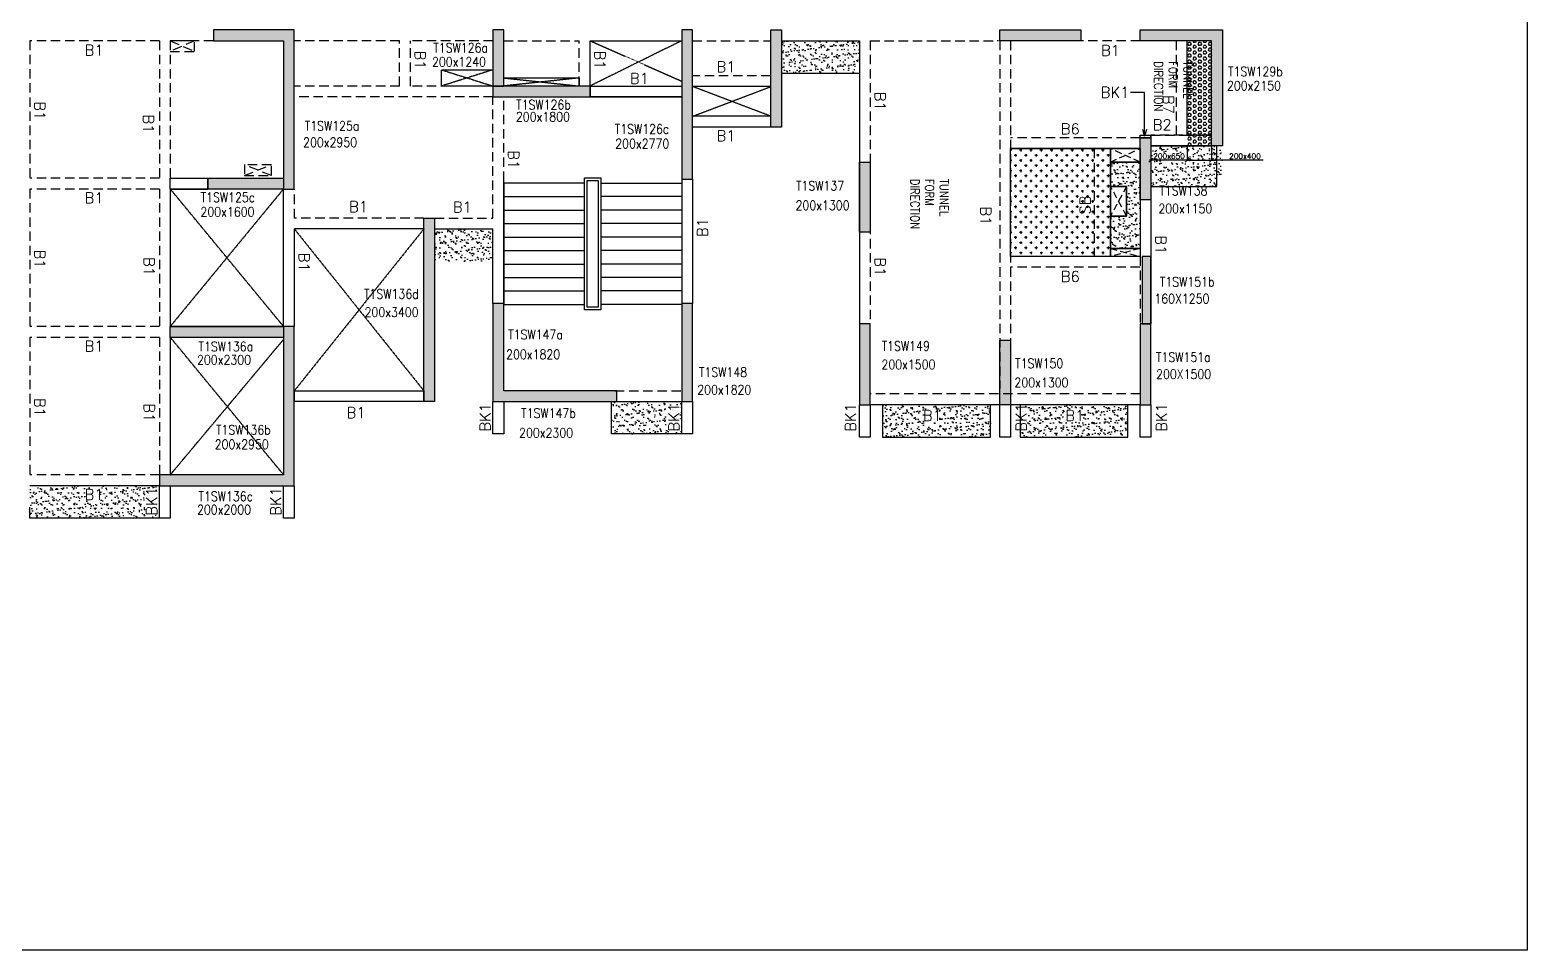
# Model space of a CAD drawing. Header units: millimetres. Extents: x 1078357 to 2594950, y -5122486 to -4636555.
# Drawn here: x 1881181 to 1908928, y -4673748 to -4656688 of the extents above; entities that cross this region are included whole.
import ezdxf

# ---------------------------------------------------------------- set-up
doc = ezdxf.new("R2010")
doc.units = ezdxf.units.MM
doc.header["$PDMODE"] = 35
for name, pattern in [('CONTINOUS', [0]), ('HIDDEN', [0.375, 0.25, -0.125]), ('New Retail block$0$CONTINOUS', [0])]:
    doc.linetypes.add(name, pattern=pattern)
doc.layers.get('0').update_dxf_attribs({"lineweight": 0})
doc.layers.get('Defpoints').update_dxf_attribs({"lineweight": 0})
for name, color, linetype, lineweight in [('A-_ANOTDIMA_D-', 6, 'Continuous', 13), ('Boundary', 40, 'Continuous', 30), ('COL. NO.', 30, 'Continuous', 25), ('COL. SIZE', 7, 'Continuous', 25), ('DIM', 9, 'Continuous', 25), ('HATCH', 8, 'Continuous', 30), ('Origin', 40, 'Continuous', 30)]:
    doc.layers.add(name, color=color, linetype=linetype, lineweight=lineweight)
for name, color, linetype in [('B-200x325', 201, 'HIDDEN'), ('B-200x400', 44, 'HIDDEN'), ('DROP SLAB', 8, 'Continuous'), ('NON STR. RCC WALL', 6, 'Continuous'), ('S-BEAM', 3, 'HIDDEN'), ('S-BEAM NO.', 6, 'Continuous'), ('S-COLUMN', 1, 'Continuous'), ('S-CUTOUT', 8, 'HIDDEN'), ('S-SLAB-PROJECTION', 54, 'New Retail block$0$CONTINOUS'), ('S-STAIR', 31, 'Continuous'), ('SLAB FOLD', 8, 'Continuous'), ('TEXT', 7, 'Continuous')]:
    doc.layers.add(name, color=color, linetype=linetype)
doc.styles.add('Roman', font='romans')
doc.styles.add('ROMANS', font='romans.shx', dxfattribs={"width": 0.85})
doc.dimstyles.new('HARESH', dxfattribs={"dimtxt": 150, "dimasz": 75, "dimexe": 0, "dimexo": 0, "dimgap": 25, "dimtad": 1, "dimdec": 0, "dimdsep": 46, "dimtxsty": 'Roman', "dimblk": 'OBLIQUE', "dimcen": 225, "dimdle": 25, "dimclrd": 2, "dimclre": 2, "dimclrt": 7, "dimadec": 8, "dimazin": 1, "dimtfac": 1, "dimtdec": 0, "dimtmove": 0, "dimatfit": 0, "dimfxl": 1, "dimlwd": -1, "dimlwe": -1, "dimarcsym": 0})
pattern_1 = [(37.47015413, (-4383526.34, 23391890.04), (-4.72361136, 146.8264517), [0, -115.824, 0, -129.54, 0, -123.825]), (7.4701541, (-4383526.34, 23391890.04), (134.9689868, 214.9772528), [0, -62.484, 0, -104.394, 0, -40.005]), (327.47015413, (-4383620.06, 23391890.08), (237.29790347, 0.3075449), [0, -38.1, 0, -137.16, 0, -179.07]), (317.4701541, (-4383620.06, 23391890.08), (229.1017424, 66.759465), [0, -19.05, 0, -89.916, 0, -102.87])]

# ---------------------------------------------------------------- blocks, each defined once
blk = doc.blocks.new('_Oblique')
at = {"color": 0, "linetype": 'ByBlock', "lineweight": -2}
blk.add_line((-0.5, -0.5), (0.5, 0.5), dxfattribs=at)
blk = doc.blocks.new('*D1315')
at = {"layer": 'Defpoints', "color": 0, "ltscale": 700, "transparency": 16777216}
for p in [(1902631, -4658838, 0), (1903081, -4658838, 0), (1903081, -4659104)]:
    blk.add_point(p, dxfattribs=at)
at = {"layer": 'DIM', "color": 2, "ltscale": 700, "transparency": 16777216}
for p, q in [((1902631, -4658838), (1902631, -4659104)), ((1903081, -4658838), (1903081, -4659104)), ((1902631, -4659104), (1902556, -4659104)), ((1902631, -4659104), (1903081, -4659104)), ((1902631, -4659104), (1903081, -4659104)), ((1903081, -4659104), (1903156, -4659104)), ((1904037, -4659104), (1903081, -4659104))]:
    blk.add_line(p, q, dxfattribs=at)
at = {"layer": 'DIM', "color": 2, "ltscale": 700, "transparency": 16777216, "xscale": 75, "yscale": 75, "zscale": 75}
blk.add_blockref('_Oblique', (1902631, -4659104), dxfattribs=at)
at = {"layer": 'DIM', "color": 2, "ltscale": 700, "transparency": 16777216, "xscale": 75, "yscale": 75, "zscale": 75, "rotation": 180}
blk.add_blockref('_Oblique', (1903081, -4659104), dxfattribs=at)
at = {"layer": 'DIM', "color": 7, "ltscale": 700, "transparency": 16777216, "insert": (1903700, -4659029), "char_height": 150, "attachment_point": 5, "style": 'Roman'}
blk.add_mtext('{\\H0.666667x;200x400}', dxfattribs=at)
blk = doc.blocks.new('*D1316')
at = {"layer": 'Defpoints', "color": 0, "ltscale": 700, "transparency": 16777216}
for p in [(1901956, -4658838, 0), (1902631, -4658838), (1901956, -4659104)]:
    blk.add_point(p, dxfattribs=at)
at = {"layer": 'DIM', "color": 2, "ltscale": 700, "transparency": 16777216}
for p, q in [((1901956, -4658838), (1901956, -4659104)), ((1902631, -4658838), (1902631, -4659104)), ((1902656, -4659104), (1901931, -4659104))]:
    blk.add_line(p, q, dxfattribs=at)
at = {"layer": 'DIM', "color": 2, "ltscale": 700, "transparency": 16777216, "xscale": 75, "yscale": 75, "zscale": 75, "rotation": 180}
blk.add_blockref('_Oblique', (1901956, -4659104), dxfattribs=at)
at = {"layer": 'DIM', "color": 2, "ltscale": 700, "transparency": 16777216, "xscale": 75, "yscale": 75, "zscale": 75}
blk.add_blockref('_Oblique', (1902631, -4659104), dxfattribs=at)
at = {"layer": 'DIM', "color": 7, "ltscale": 700, "transparency": 16777216, "insert": (1902293, -4659029), "char_height": 150, "attachment_point": 5, "style": 'Roman'}
blk.add_mtext('{\\H0.666667x;200x650}', dxfattribs=at)
blk = doc.blocks.new('G$CD63B60BD')
at = {"layer": 'COL. NO.', "linetype": 'Continuous', "style": 'ROMANS', "width": 0.85}
for s, p in [('T1SW126a', (75951, 6532, -320)), ('T1SW129b', (90680, 6092, -320)), ('T1SW126b', (77486, 5476, -320)), ('T1SW125a', (73568, 5083, -320)), ('T1SW126c', (79314, 5025, -320)), ('T1SW125c', (71638, 3759, -320)), ('T1SW137', (82673, 3974, -320)), ('T1SW138', (89406, 3882, -320)), ('T1SW151b', (89416, 2192, 0)), ('T1SW136d', (74667, 1967, 0)), ('T1SW147a', (77339, 1214, -320)), ('T1SW136a', (71599, 993, -320)), ('T1SW149', (84261, 1002, -320)), ('T1SW150', (86734, 680, -320)), ('T1SW151a', (89344, 796, 0)), ('T1SW148', (80874, 516, -320)), ('T1SW147b', (77579, -243, -320)), ('T1SW136b', (71924, -552, -320)), ('T1SW136c', (71599, -1785, -320))]:
    blk.add_text(s, height=175, dxfattribs=at).set_placement(p)
at = {"layer": 'COL. SIZE', "linetype": 'Continuous', "style": 'ROMANS', "width": 0.85}
for s, p in [('200x1240', (75927, 6271, -320)), ('200x2150', (90660, 5828, -320)), ('200x1800', (77482, 5253, -320)), ('200x2950', (73538, 4779, -320)), ('200x2770', (79323, 4753, -320)), ('200x1600', (71636, 3489, -320)), ('200x1300', (82665, 3611, -320)), ('200x1150', (89388, 3550, -320)), ('160X1250', (89315, 1879, 0)), ('200x3400', (74677, 1628, 0)), ('200x2300', (71572, 745, -320)), ('200x1820', (77301, 847, -320)), ('200x1500', (84256, 658, -320)), ('200X1500', (89347, 479, 0)), ('200x1820', (80843, 191, -320)), ('200x1300', (86722, 327, -320)), ('200x2300', (77541, -609, -320)), ('200x2950', (71900, -821, -320)), ('200x2000', (71572, -2033, -320))]:
    blk.add_text(s, height=175, dxfattribs=at).set_placement(p)

msp = doc.modelspace()

# ---------------------------------------------------------------- hatches: boundary and pattern name
at = {"layer": 'DROP SLAB'}
h = msp.add_hatch(dxfattribs=at)
h.set_pattern_fill('CROSS', color=8, scale=15, angle=0.03079)
h.set_pattern_definition([(180.03079016, (-2548960.32, 14073987.82), (-95.1987999, -95.3011726), [47.625, -142.875]), (270.03079016, (-2548984.14, 14074011.62), (95.3011726, -95.1987999), [47.625, -142.875])])
h.paths.add_polyline_path([(1901206.2, -4660887.6), (1899356.1, -4660887.5), (1899356.1, -4658887.8), (1901206.2, -4658887.9)])
at = {"layer": 'HATCH'}
h = msp.add_hatch(dxfattribs=at)
h.set_pattern_fill('AR-SAND', color=8, scale=3, angle=179.97015)
h.set_pattern_definition([(37.4701541, (-2181281.91, 14025801.58), (-4.72361136, 146.8264517), [0, -115.824, 0, -129.54, 0, -123.825]), (7.4701541, (-2181281.91, 14025801.58), (134.9689868, 214.9772528), [0, -62.484, 0, -104.394, 0, -40.005]), (327.4701541, (-2181375.64, 14025801.63), (237.2979035, 0.3075449), [0, -38.1, 0, -137.16, 0, -179.07]), (317.4701541, (-2181375.64, 14025801.63), (229.1017424, 66.759465), [0, -19.05, 0, -89.916, 0, -102.87])])
h.paths.add_polyline_path([(1896556.3, -4656887.7), (1895111.3, -4656887.7), (1895111.3, -4657487.9), (1896556.3, -4657487.9)])
at = {"layer": 'HATCH', "ltscale": 1000}
h = msp.add_hatch(dxfattribs=at)
h.set_pattern_fill('HEX', color=8, scale=10, angle=180)
h.set_pattern_definition([(180, (718156.575, 218286.41), (-7e-15, -54.99261315), [31.75, -63.5]), (300, (718156.575, 218286.41), (47.625, 27.4963066), [31.75, -63.5]), (240, (718124.825, 218286.41), (47.625, -27.4963066), [31.75, -63.5])])
h.paths.add_polyline_path([(1903081.3, -4658837.8), (1902631.3, -4658837.8), (1902631.3, -4656887.9), (1903081.3, -4656887.9)])
at = {"layer": 'HATCH'}
h = msp.add_hatch(dxfattribs=at)
h.set_pattern_fill('AR-SAND', color=8, scale=3, angle=179.97015)
h.set_pattern_definition([(37.4701541, (-2190401.91, 14023851.66), (-4.72361136, 146.8264517), [0, -115.824, 0, -129.54, 0, -123.825]), (7.4701541, (-2190401.9, 14023851.66), (134.9689868, 214.9772528), [0, -62.484, 0, -104.394, 0, -40.005]), (327.4701541, (-2190495.63, 14023851.71), (237.2979035, 0.3075449), [0, -38.1, 0, -137.16, 0, -179.07]), (317.4701541, (-2190495.63, 14023851.71), (229.1017424, 66.759465), [0, -19.05, 0, -89.916, 0, -102.87])])
h.paths.add_polyline_path([(1903281.3, -4658837.7), (1901956.4, -4658837.7), (1901956.4, -4659437.8), (1903281.3, -4659437.8)])
h = msp.add_hatch(dxfattribs=at)
h.set_pattern_fill('AR-SAND', color=8, scale=3, angle=179.97015)
h.set_pattern_definition([(37.4701541, (-2190401.82, 14023851.64), (-4.72361136, 146.8264517), [0, -115.824, 0, -129.54, 0, -123.825]), (7.4701541, (-2190401.82, 14023851.64), (134.9689868, 214.9772528), [0, -62.484, 0, -104.394, 0, -40.005]), (327.4701541, (-2190495.54, 14023851.69), (237.2979035, 0.3075449), [0, -38.1, 0, -137.16, 0, -179.07]), (317.4701541, (-2190495.54, 14023851.69), (229.1017424, 66.759465), [0, -19.05, 0, -89.916, 0, -102.87])])
h.paths.add_polyline_path([(1903181.1, -4658837.7), (1901956.4, -4658837.8), (1901956.4, -4659587.7), (1903181.1, -4659587.7)])
h = msp.add_hatch(dxfattribs=at)
h.set_pattern_fill('AR-SAND', color=8, scale=3, angle=359.97015)
h.set_pattern_definition([(37.47015413, (-3120627, 18707870.84), (-4.72361136, 146.8264517), [0, -115.824, 0, -129.54, 0, -123.825]), (7.4701541, (-3120627, 18707870.84), (134.9689868, 214.9772528), [0, -62.484, 0, -104.394, 0, -40.005]), (327.4701541, (-3120720.72, 18707870.89), (237.2979035, 0.3075449), [0, -38.1, 0, -137.16, 0, -179.07]), (317.4701541, (-3120720.72, 18707870.9), (229.1017424, 66.759465), [0, -19.05, 0, -89.916, 0, -102.87])])
h.paths.add_polyline_path([(1901756.2, -4660737.8), (1901206.2, -4660737.8), (1901206.2, -4660137.7), (1901506.1, -4660137.7), (1901506.1, -4659587.8), (1901206.2, -4659587.8), (1901206.2, -4659137.8), (1901756.1, -4659137.8)])
h = msp.add_hatch(dxfattribs=at)
h.set_pattern_fill('AR-SAND', color=8, scale=3, angle=179.97015)
h.set_pattern_definition([(37.47015413, (-3278506.63, 18709820.77), (-4.72361136, 146.8264517), [0, -115.824, 0, -129.54, 0, -123.825]), (7.4701541, (-3278506.63, 18709820.77), (134.9689868, 214.9772528), [0, -62.484, 0, -104.394, 0, -40.005]), (327.4701541, (-3278600.36, 18709820.82), (237.2979035, 0.3075449), [0, -38.1, 0, -137.16, 0, -179.07]), (317.4701541, (-3278600.36, 18709820.82), (229.1017424, 66.759465), [0, -19.05, 0, -89.916, 0, -102.87])])
h.paths.add_polyline_path([(1889761.3, -4660377.7), (1888681.3, -4660377.7), (1888681.3, -4660977.7), (1889761.3, -4660977.7)])
h = msp.add_hatch(dxfattribs=at)
h.set_pattern_fill('AR-SAND', color=8, scale=3, angle=179.97015)
h.set_pattern_definition(pattern_1)
h.paths.add_polyline_path([(1893261.3, -4664176.1), (1891961.3, -4664177.8), (1891961.3, -4663577.8), (1892021.4, -4663577.8), (1892061.3, -4663577.8), (1893261.3, -4663577.8), (1893261.3, -4664176.1)], is_closed=False)
h.paths.add_polyline_path([(1892854, -4663591.3), (1892487.4, -4663591.3), (1892487.4, -4663891.3), (1892854, -4663891.3)], flags=24)
h = msp.add_hatch(dxfattribs=at)
h.set_pattern_fill('AR-SAND', color=8, scale=3, angle=179.97015)
h.set_pattern_definition([(37.47015413, (-3286301.62, 18707870.85), (-4.72361136, 146.8264517), [0, -115.824, 0, -129.54, 0, -123.825]), (7.4701541, (-3286301.62, 18707870.85), (134.9689868, 214.9772528), [0, -62.484, 0, -104.394, 0, -40.005]), (327.4701541, (-3286395.35, 18707870.9), (237.2979035, 0.3075449), [0, -38.1, 0, -137.16, 0, -179.07]), (317.4701541, (-3286395.35, 18707870.9), (229.1017424, 66.759465), [0, -19.05, 0, -89.916, 0, -102.87])])
h.paths.add_polyline_path([(1898981.4, -4663637.8), (1896981.4, -4663637.8), (1896981.4, -4664237.8), (1898981.4, -4664237.8)])
h = msp.add_hatch(dxfattribs=at)
h.set_pattern_fill('AR-SAND', color=8, scale=3, angle=179.97015)
h.set_pattern_definition([(37.47015413, (-3288851.62, 18707870.85), (-4.72361136, 146.8264517), [0, -115.824, 0, -129.54, 0, -123.825]), (7.4701541, (-3288851.62, 18707870.85), (134.9689868, 214.9772528), [0, -62.484, 0, -104.394, 0, -40.005]), (327.4701541, (-3288945.35, 18707870.9), (237.2979035, 0.3075449), [0, -38.1, 0, -137.16, 0, -179.07]), (317.4701541, (-3288945.35, 18707870.9), (229.1017424, 66.759465), [0, -19.05, 0, -89.916, 0, -102.87])])
h.paths.add_polyline_path([(1901531.4, -4663637.8), (1899531.4, -4663637.8), (1899531.4, -4664237.8), (1901531.4, -4664237.8)])
h = msp.add_hatch(dxfattribs=at)
h.set_pattern_fill('AR-SAND', color=8, scale=3, angle=179.97015)
h.set_pattern_definition(pattern_1)
h.paths.add_polyline_path([(1881181.4, -4665137.8), (1883581.3, -4665137.8), (1883581.3, -4665737.8), (1881181.4, -4665737.8)])
at = {"layer": 'S-COLUMN', "lineweight": 25}
h = msp.add_hatch(color=1, dxfattribs=at)
h.dxf.hatch_style = 1
h.paths.add_polyline_path([(1884581.1, -4656887.8), (1885881.1, -4656887.8), (1885881.1, -4659637.8), (1886081.1, -4659637.8), (1886081.1, -4656687.8), (1884581.1, -4656687.8)])
h = msp.add_hatch(color=1, dxfattribs=at)
h.dxf.hatch_style = 1
h.paths.add_polyline_path([(1889961.1, -4656687.8), (1889761.1, -4656687.8), (1889761.1, -4657727.8), (1889961.1, -4657727.8)])
h = msp.add_hatch(color=1, dxfattribs=at)
h.dxf.hatch_style = 1
h.paths.add_polyline_path([(1893461.1, -4656687.8), (1893261.1, -4656687.8), (1893261.1, -4659457.8), (1893461.1, -4659457.8)])
h = msp.add_hatch(color=1, dxfattribs=at)
h.dxf.hatch_style = 1
h.paths.add_polyline_path([(1895111.1, -4658487.8), (1894911.1, -4658487.8), (1894911.1, -4656687.8), (1895111.1, -4656687.8)])
h = msp.add_hatch(color=1, dxfattribs=at)
h.dxf.hatch_style = 1
h.paths.add_polyline_path([(1899156.1, -4656687.8), (1900656.1, -4656687.8), (1900656.1, -4656887.8), (1899156.1, -4656887.8)])
h = msp.add_hatch(color=1, dxfattribs=at)
h.dxf.hatch_style = 1
h.paths.add_polyline_path([(1903081.1, -4656887.8), (1901756.1, -4656887.8), (1901756.1, -4656687.8), (1903281.1, -4656687.8), (1903281.1, -4658837.8), (1903081.1, -4658837.8)])
h = msp.add_hatch(color=1, dxfattribs=at)
h.dxf.hatch_style = 1
h.paths.add_polyline_path([(1889761.1, -4657927.8), (1891561.1, -4657927.8), (1891561.1, -4657727.8), (1889761.1, -4657727.8)])
h = msp.add_hatch(color=1, dxfattribs=at)
h.dxf.hatch_style = 1
h.paths.add_polyline_path([(1901756.1, -4658687.8), (1901956.1, -4658687.8), (1901956.1, -4659837.8), (1901756.1, -4659837.8)])
h = msp.add_hatch(color=1, dxfattribs=at)
h.dxf.hatch_style = 1
h.paths.add_polyline_path([(1896706.1, -4659137.8), (1896692.4, -4659137.8), (1896647.5, -4659137.8), (1896556.1, -4659137.8), (1896556.1, -4660437.8), (1896756.1, -4660437.8), (1896756.1, -4659287.8), (1896756.1, -4659137.8)])
h = msp.add_hatch(color=1, dxfattribs=at)
h.dxf.hatch_style = 1
h.paths.add_polyline_path([(1885881.1, -4659437.8), (1885881.1, -4659637.8), (1884481.1, -4659637.8), (1884481.1, -4659437.8)])
h = msp.add_hatch(color=1, dxfattribs=at)
h.dxf.hatch_style = 1
h.paths.add_polyline_path([(1888481.1, -4663577.8), (1888681.1, -4663577.8), (1888681.1, -4660177.8), (1888481.1, -4660177.8)])
at = {"layer": 'S-COLUMN', "lineweight": 25, "extrusion": (-1.00316e-06, -2.11765e-11, 1)}
h = msp.add_hatch(color=1, dxfattribs=at)
h.dxf.hatch_style = 1
h.paths.add_polyline_path([(1901796.1, -4662137.8), (1901956.1, -4662137.8), (1901956.1, -4660887.6), (1901796.1, -4660887.6)])
at = {"layer": 'S-COLUMN', "lineweight": 25}
h = msp.add_hatch(color=1, dxfattribs=at)
h.dxf.hatch_style = 1
h.paths.add_polyline_path([(1889761.1, -4663577.8), (1892061.1, -4663577.8), (1892061.1, -4663377.8), (1889961.1, -4663377.8), (1889961.1, -4661757.8), (1889761.1, -4661757.8)])
h = msp.add_hatch(color=1, dxfattribs=at)
h.dxf.hatch_style = 1
h.paths.add_polyline_path([(1893461.1, -4661757.8), (1893261.1, -4661757.8), (1893261.1, -4663577.8), (1893461.1, -4663577.8)])
h = msp.add_hatch(color=1, dxfattribs=at)
h.dxf.hatch_style = 1
h.paths.add_polyline_path([(1883581.1, -4665137.8), (1886081.1, -4665137.8), (1886081.1, -4662187.8), (1885881.1, -4662187.8), (1885881.1, -4662387.8), (1885881.1, -4664937.8), (1883581.1, -4664937.8), (1883581.1, -4665137.8)], is_closed=False)
h = msp.add_hatch(color=1, dxfattribs=at)
h.dxf.hatch_style = 1
h.paths.add_polyline_path([(1886081.1, -4665137.8), (1886081.1, -4662187.8), (1885881.1, -4662187.8), (1885881.1, -4664937.8), (1883581.1, -4664937.8), (1883581.1, -4665137.8)])
h = msp.add_hatch(color=1, dxfattribs=at)
h.dxf.hatch_style = 1
h.paths.add_polyline_path([(1883781.1, -4662187.8), (1885881.1, -4662187.8), (1885881.1, -4662387.8), (1883781.1, -4662387.8)])
h = msp.add_hatch(color=1, dxfattribs=at)
h.dxf.hatch_style = 1
h.paths.add_polyline_path([(1896556.1, -4663637.8), (1896756.1, -4663637.8), (1896756.1, -4662137.8), (1896556.1, -4662137.8)])
h = msp.add_hatch(color=1, dxfattribs=at)
h.dxf.hatch_style = 1
h.paths.add_polyline_path([(1901756.1, -4663637.8), (1901956.1, -4663637.8), (1901956.1, -4662137.8), (1901756.1, -4662137.8)])
h = msp.add_hatch(color=1, dxfattribs=at)
h.dxf.hatch_style = 1
h.paths.add_polyline_path([(1899356.1, -4662437.8), (1899356.1, -4663637.8), (1899156.1, -4663637.8), (1899156.1, -4662437.8)])

# ---------------------------------------------------------------- linework, layer by layer
at = {"layer": 'B-200x400', "linetype": 'HIDDEN', "ltscale": 500}
msp.add_line((1902631, -4658637.8, 0), (1903081, -4658637.8, 0), dxfattribs=at)
at = {"layer": 'B-200x400', "linetype": 'ByBlock', "ltscale": 500}
msp.add_line((1902631, -4658837.8, 0), (1903081, -4658837.8, 0), dxfattribs=at)
at = {"layer": 'Boundary', "ltscale": 700, "elevation": 0}
msp.add_lwpolyline([(1803327.6, -4636994.1), (1908927.8, -4636994.1), (1908927.8, -4673747.9), (1803327.6, -4673747.9)], close=True, dxfattribs=at)
at = {"layer": 'DROP SLAB', "color": 3, "linetype": 'CONTINOUS', "ltscale": 500, "elevation": 0}
for points in [[(1901206.2, -4660887.6), (1899356.1, -4660887.5), (1899356.1, -4658887.8), (1901206.2, -4658887.9)], [(1901756, -4659137.8), (1901206.2, -4659137.8), (1901206.2, -4658887.9), (1901756, -4658887.9)], [(1901506.1, -4660137.8), (1901206.2, -4660137.8), (1901206.2, -4659587.8), (1901506.1, -4659587.8)], [(1901756.2, -4660887.5), (1901206.1, -4660887.5), (1901206.1, -4660737.8), (1901756.2, -4660737.8)]]:
    msp.add_lwpolyline(points, close=True, dxfattribs=at)
at = {"layer": 'NON STR. RCC WALL', "elevation": 0}
for points in [[(1893261.1, -4657727.8), (1893261.1, -4657927.8), (1891561.1, -4657927.8), (1891561.1, -4657727.8)], [(1884481.1, -4659437.8), (1884481.1, -4659637.8), (1883781.1, -4659637.9), (1883781.1, -4659437.9)], [(1888481.1, -4663377.8), (1888481.1, -4663577.8), (1886081.1, -4663577.8), (1886081.1, -4663377.8)]]:
    msp.add_lwpolyline(points, close=True, dxfattribs=at)
at = {"layer": 'Origin', "ltscale": 700}
msp.add_point((1885881.1, -4664937.8, 0), dxfattribs=at)
at = {"layer": 'S-BEAM', "linetype": 'HIDDEN', "ltscale": 700}
for p, q in [((1881181.4, -4656887.8, 0), (1881181.4, -4659437.8, 0)), ((1883581.4, -4656887.8, 0), (1881181.4, -4656887.8, 0)), ((1883581.4, -4656887.8, 0), (1883581.4, -4659437.8, 0)), ((1883781.4, -4656887.8, 0), (1883781.4, -4659437.8, 0)), ((1884581.4, -4656887.8, 0), (1883781.4, -4656887.8, 0)), ((1888031.4, -4656887.8, 0), (1886081.4, -4656887.8, 0)), ((1888031.4, -4657727.8, 0), (1888031.4, -4656887.8, 0)), ((1889761.3, -4656887.8, 0), (1888231.4, -4656887.8, 0)), ((1888231.4, -4657727.8, 0), (1888231.4, -4656887.8, 0)), ((1889961.3, -4656887.8, 0), (1891361.3, -4656887.8, 0)), ((1891361.3, -4657727.8, 0), (1891361.3, -4656887.8, 0)), ((1893461.4, -4656887.8, 0), (1894911.3, -4656887.8, 0)), ((1896756.4, -4656887.8, 0), (1896756.4, -4662137.7, 0)), ((1896756.4, -4656887.8, 0), (1899106.3, -4656887.8, 0)), ((1901756.4, -4656887.8, 0), (1899106.3, -4656887.8, 0)), ((1899156.3, -4656887.8, 0), (1899156.3, -4663337.7, 0)), ((1899356.3, -4656887.8, 0), (1899356.3, -4663337.7, 0)), ((1888031.4, -4657727.8, 0), (1886081.4, -4657727.8, 0)), ((1889761.3, -4657727.8, 0), (1888231.4, -4657727.8, 0)), ((1894911.3, -4657537.7, 0), (1893461.4, -4657537.7, 0)), ((1889761.3, -4657927.8, 0), (1886081.4, -4657927.8, 0)), ((1889761.3, -4660177.8, 0), (1889761.3, -4657927.8, 0)), ((1889961.3, -4659487.8, 0), (1889961.3, -4657927.8, 0)), ((1901956.2, -4658637.8, 0), (1902631, -4658637.8, 0)), ((1903081.4, -4658637.7, 0), (1901956.3, -4658637.7, 0)), ((1900906.2, -4658887.9, 0), (1900906.2, -4660887.6, 0)), ((1883581.4, -4659437.8, 0), (1881181.4, -4659437.8, 0)), ((1883781, -4659437.8, 0), (1884481, -4659437.8, 0)), ((1881181.4, -4659637.8, 0), (1881181.4, -4662187.8, 0)), ((1883581.4, -4659637.8, 0), (1881181.4, -4659637.8, 0)), ((1883581.4, -4659637.8, 0), (1883581.4, -4662187.8, 0)), ((1886081.3, -4660177.8, 0), (1886081.3, -4659637.8, 0)), ((1901756.4, -4659837.8, 0), (1901756.4, -4662137.7, 0)), ((1888481.4, -4660177.8, 0), (1886081.3, -4660177.8, 0)), ((1888681.4, -4660177.8, 0), (1889761.3, -4660177.8, 0)), ((1883581.4, -4662187.8, 0), (1881181.4, -4662187.8, 0)), ((1881181.4, -4662387.8, 0), (1881181.4, -4664977.7, 0)), ((1883581.4, -4662387.8, 0), (1881181.4, -4662387.8, 0)), ((1883581.4, -4662387.8, 0), (1883581.4, -4664977.7, 0)), ((1892021.4, -4663377.8, 0), (1893261.4, -4663377.8, 0)), ((1901756.4, -4663437.8, 0), (1896756.4, -4663437.8, 0)), ((1883581.4, -4664937.8, 0), (1881181.4, -4664937.8, 0))]:
    msp.add_line(p, q, dxfattribs=at)
at = {"layer": 'S-BEAM', "linetype": 'CONTINOUS', "ltscale": 700}
for p, q in [((1891561.3, -4657727.8, 0), (1891561.3, -4656887.8, 0)), ((1891561.3, -4656887.8, 0), (1893261.4, -4656887.8, 0)), ((1895111.3, -4656887.8, 0), (1896556.4, -4656887.8, 0)), ((1896556.4, -4656887.8, 0), (1896556.4, -4662137.7, 0)), ((1901956.2, -4658837.8, 0), (1902631, -4658837.8, 0)), ((1883781, -4659637.8, 0), (1884481, -4659637.8, 0)), ((1883781.4, -4659637.8, 0), (1883781.4, -4662187.8, 0)), ((1885881.3, -4662187.8, 0), (1885881.3, -4659637.8, 0)), ((1889961.3, -4661757.8, 0), (1889961.3, -4659487.8, 0)), ((1901956.4, -4659837.8, 0), (1901956.4, -4662137.7, 0)), ((1888481.4, -4660377.8, 0), (1886081.3, -4660377.8, 0)), ((1886081.3, -4662187.8, 0), (1886081.3, -4660377.8, 0)), ((1888681.4, -4660377.8, 0), (1889761.3, -4660377.8, 0)), ((1889761.3, -4661757.8, 0), (1889761.3, -4660377.8, 0)), ((1885881.3, -4662187.8, 0), (1883781.4, -4662187.8, 0)), ((1883781.4, -4662387.8, 0), (1883781.4, -4664937.8, 0)), ((1885881.3, -4662387.8, 0), (1883781.4, -4662387.8, 0)), ((1889761.2, -4664177.8, 0), (1889761.2, -4663577.8, 0)), ((1889961.2, -4663577.8, 0), (1889961.2, -4664177.8, 0)), ((1892021.4, -4663577.8, 0), (1893261.4, -4663577.8, 0)), ((1893261.1, -4664177.8, 0), (1893261.1, -4663577.8, 0)), ((1893461.1, -4663577.8, 0), (1893461.1, -4664177.8, 0)), ((1896556.1, -4664237.8, 0), (1896556.1, -4663637.8, 0)), ((1896756.1, -4663637.8, 0), (1896756.1, -4664237.8, 0)), ((1901756.4, -4663637.8, 0), (1896756.4, -4663637.8, 0)), ((1899156.1, -4664237.8, 0), (1899156.1, -4663637.8, 0)), ((1899356.1, -4663637.8, 0), (1899356.1, -4664237.8, 0)), ((1901756.1, -4664237.8, 0), (1901756.1, -4663637.8, 0)), ((1901956.1, -4663637.8, 0), (1901956.1, -4664237.8, 0)), ((1889961.2, -4664177.8, 0), (1889761.2, -4664177.8, 0)), ((1893461.1, -4664177.8, 0), (1893261.1, -4664177.8, 0)), ((1896756.1, -4664237.8, 0), (1896556.1, -4664237.8, 0)), ((1899356.1, -4664237.8, 0), (1899156.1, -4664237.8, 0)), ((1901956.1, -4664237.8, 0), (1901756.1, -4664237.8, 0)), ((1883581.4, -4665137.8, 0), (1881181.4, -4665137.8, 0)), ((1883581.1, -4665737.8, 0), (1883581.1, -4665137.8, 0)), ((1883781.1, -4665137.8, 0), (1883781.1, -4665737.8, 0)), ((1885881.1, -4665737.8, 0), (1885881.1, -4665137.8, 0)), ((1886081.1, -4665137.8, 0), (1886081.1, -4665737.8, 0)), ((1883781.1, -4665737.8, 0), (1883581.1, -4665737.8, 0)), ((1886081.1, -4665737.8, 0), (1885881.1, -4665737.8, 0))]:
    msp.add_line(p, q, dxfattribs=at)
at = {"layer": 'S-BEAM', "ltscale": 700}
for p, q in [((1902431, -4658637.8, 0), (1902431, -4656887.8, 0)), ((1901756, -4658687.8, 0), (1899356.2, -4658687.8, 0)), ((1901756.2, -4661087.5, 0), (1899356.2, -4661087.5, 0))]:
    msp.add_line(p, q, dxfattribs=at)
at = {"layer": 'S-BEAM', "linetype": 'Continuous', "ltscale": 700}
for p, q in [((1902631, -4658637.8, 0), (1902631, -4656898.4, 0)), ((1891561.1, -4657727.8, 0), (1893261.1, -4657727.8, 0)), ((1894911.3, -4657737.7, 0), (1893461.4, -4657737.7, 0)), ((1891561.1, -4657927.8, 0), (1893261.1, -4657927.9, 0)), ((1894911.3, -4658287.7, 0), (1893461.4, -4658287.7, 0)), ((1894911.3, -4658487.7, 0), (1893461.4, -4658487.7, 0)), ((1901956.1, -4658687.9, 0), (1901956.1, -4658637.9, 0)), ((1901756, -4658887.8, 0), (1899356.2, -4658887.8, 0)), ((1903281.4, -4658837.7, 0), (1901956.3, -4658837.7, 0)), ((1893261.4, -4659457.8, 0), (1893261.4, -4661757.8, 0)), ((1893461.4, -4659457.8, 0), (1893461.4, -4661757.8, 0)), ((1901756.2, -4660887.5, 0), (1899356.2, -4660887.5, 0))]:
    msp.add_line(p, q, dxfattribs=at)
at = {"layer": 'S-BEAM', "linetype": 'ByBlock', "ltscale": 700}
msp.add_line((1901206.2, -4658887.9, 0), (1901206.2, -4660887.6, 0), dxfattribs=at)
at = {"layer": 'S-BEAM', "linetype": 'Continuous', "ltscale": 700, "elevation": 0}
msp.add_lwpolyline([(1901956.4, -4658687.8), (1901756.4, -4658687.8), (1901756.4, -4658637.6), (1901956.4, -4658637.6)], close=True, dxfattribs=at)
at = {"layer": 'S-BEAM', "linetype": 'CONTINOUS', "ltscale": 700, "elevation": 0}
msp.add_lwpolyline([(1886081.4, -4663377.8), (1888481.1, -4663377.8), (1888481.1, -4663577.8), (1886081.4, -4663577.8)], close=True, dxfattribs=at)
at = {"layer": 'S-COLUMN', "color": 1, "lineweight": 25}
msp.add_line((1891561.1, -4657727.8, 0), (1891561.1, -4657927.8, 0), dxfattribs=at)
at = {"layer": 'S-COLUMN', "color": 1, "lineweight": 25, "elevation": 0}
for points in [[(1884581.1, -4656887.8), (1885881.1, -4656887.8), (1885881.1, -4659637.8), (1886081.1, -4659637.8), (1886081.1, -4656687.8), (1884581.1, -4656687.8), (1884581.1, -4656887.8)], [(1903081.1, -4656887.8), (1901756.1, -4656887.8), (1901756.1, -4656687.8), (1903281.1, -4656687.8), (1903281.1, -4658837.8), (1903081.1, -4658837.8), (1903081.1, -4656887.8)], [(1883581.1, -4665137.8), (1886081.1, -4665137.8), (1886081.1, -4662187.8), (1885881.1, -4662187.8), (1885881.1, -4664937.8), (1883581.1, -4664937.8), (1883581.1, -4665137.8)]]:
    msp.add_lwpolyline(points, dxfattribs=at)
for points in [[(1889961.1, -4656687.8), (1889761.1, -4656687.8), (1889761.1, -4657727.9), (1889961.1, -4657727.9)], [(1893461.1, -4656687.8), (1893261.1, -4656687.8), (1893261.1, -4659457.8), (1893461.1, -4659457.8)], [(1895111.1, -4658487.8), (1894911.1, -4658487.8), (1894911.1, -4656687.8), (1895111.1, -4656687.8)], [(1899156.1, -4656687.8), (1900656.1, -4656687.8), (1900656.1, -4656887.8), (1899156.1, -4656887.8)], [(1889761.1, -4657927.8), (1891561.1, -4657927.8), (1891561.1, -4657727.8), (1889761.1, -4657727.8)], [(1901756.1, -4658687.8), (1901956.1, -4658687.8), (1901956.1, -4659837.8), (1901756.1, -4659837.8)], [(1896556.1, -4659137.8), (1896756.1, -4659137.8), (1896756.1, -4660437.8), (1896556.1, -4660437.8)], [(1885881.1, -4659437.8), (1885881.1, -4659637.8), (1884481.1, -4659637.8), (1884481.1, -4659437.8)], [(1888481.1, -4660177.8), (1888681.1, -4660177.8), (1888681.1, -4663577.8), (1888481.1, -4663577.8)], [(1889761.1, -4663577.8), (1892061.1, -4663577.8), (1892061.1, -4663377.8), (1889961.1, -4663377.8), (1889961.1, -4661757.8), (1889761.1, -4661757.8)], [(1893461.1, -4661757.8), (1893261.1, -4661757.8), (1893261.1, -4663577.8), (1893461.1, -4663577.8)], [(1883781.1, -4662187.8), (1885881.1, -4662187.8), (1885881.1, -4662387.8), (1883781.1, -4662387.8)], [(1896556.1, -4663637.8), (1896756.1, -4663637.8), (1896756.1, -4662137.8), (1896556.1, -4662137.8)], [(1901756.1, -4663637.8), (1901956.1, -4663637.8), (1901956.1, -4662137.8), (1901756.1, -4662137.8)], [(1899156.1, -4662438), (1899356.1, -4662438), (1899356.1, -4663637.8), (1899156.1, -4663637.8)]]:
    msp.add_lwpolyline(points, close=True, dxfattribs=at)
at = {"layer": 'S-COLUMN', "color": 1, "lineweight": 25, "extrusion": (-1.00316e-06, -2.11765e-11, 1), "elevation": -1.9}
msp.add_lwpolyline([(1901796.1, -4662137.8), (1901956.1, -4662137.8), (1901956.1, -4660887.6), (1901796.1, -4660887.6)], close=True, dxfattribs=at)
at = {"layer": 'S-CUTOUT', "ltscale": 700}
for p, q in [((1883781.1, -4656887.8, 0), (1884231.1, -4657087.8, 0)), ((1884231.1, -4656887.8, 0), (1883781.1, -4657087.8, 0)), ((1885156.1, -4659387.8, 0), (1885656.1, -4659187.8, 0)), ((1885656.1, -4659387.8, 0), (1885156.1, -4659187.8, 0))]:
    msp.add_line(p, q, dxfattribs=at)
at = {"layer": 'S-CUTOUT'}
for p, q in [((1891561.3, -4656887.8, 0), (1893261.4, -4657637.8, 0)), ((1893261.4, -4656887.8, 0), (1891561.3, -4657727.8, 0)), ((1888811.3, -4657427.7, 0), (1889761.3, -4657727.8, 0)), ((1889761.3, -4657427.7, 0), (1888811.3, -4657727.7, 0)), ((1891361.3, -4657577.7, 0), (1889961.3, -4657727.8, 0)), ((1889961.3, -4657577.7, 0), (1891361.3, -4657727.8, 0)), ((1893461.4, -4658287.7, 0), (1894911.3, -4657737.7, 0)), ((1894911.3, -4658287.7, 0), (1893461.4, -4657737.7, 0))]:
    msp.add_line(p, q, dxfattribs=at)
at = {"layer": 'S-CUTOUT', "ltscale": 500}
for p, q in [((1901756.1, -4659137.8, 0), (1901206.1, -4658887.8, 0)), ((1901206.2, -4659137.8, 0), (1901756, -4658887.8, 0)), ((1901506.1, -4660137.8, 0), (1901206.1, -4659587.8, 0)), ((1901506.1, -4659587.8, 0), (1901206.2, -4660137.7, 0)), ((1901756.2, -4660737.8, 0), (1901206.1, -4660887.5, 0)), ((1901206.2, -4660737.8, 0), (1901755.3, -4660887.5, 0))]:
    msp.add_line(p, q, dxfattribs=at)
at = {"layer": 'S-CUTOUT', "ltscale": 700, "elevation": 0}
for points in [[(1884231.1, -4656887.8), (1883781.1, -4656887.8), (1883781.1, -4657087.8), (1884231.1, -4657087.8)], [(1885656.1, -4659187.8), (1885156.1, -4659187.8), (1885156.1, -4659387.8), (1885656.1, -4659387.8)]]:
    msp.add_lwpolyline(points, close=True, dxfattribs=at)
at = {"layer": 'S-CUTOUT', "elevation": 0}
for points in [[(1888811.3, -4657427.7), (1889761.3, -4657427.7), (1889761.3, -4657727.7), (1888811.3, -4657727.7)], [(1889961.3, -4657577.7), (1891361.3, -4657577.7), (1891361.3, -4657727.7), (1889961.3, -4657727.7)]]:
    msp.add_lwpolyline(points, close=True, dxfattribs=at)
for points in [[(1883781.4, -4662187.8), (1885881.4, -4659637.8)], [(1883781.4, -4659637.8), (1885881.4, -4662187.8)], [(1888481.4, -4660377.8), (1886081.4, -4663377.8)], [(1886081.4, -4660377.8), (1888481.4, -4663377.8)], [(1883781.4, -4662387.8), (1885881.4, -4664937.8)], [(1883781.4, -4664937.8), (1885881.4, -4662427.7)]]:
    msp.add_lwpolyline(points, dxfattribs=at)
at = {"layer": 'S-SLAB-PROJECTION'}
for p, q in [((1895111.3, -4657487.8, 0), (1896556.3, -4657487.8, 0)), ((1893261.3, -4664176.1, 0), (1893261.3, -4663977.8, 0)), ((1881181.3, -4665737.8, 0), (1881181.3, -4665537.8, 0)), ((1883581.3, -4665737.8, 0), (1883581.3, -4665537.8, 0)), ((1883581.3, -4665737.8, 0), (1881181.3, -4665737.8, 0))]:
    msp.add_line(p, q, dxfattribs=at)
at = {"layer": 'S-SLAB-PROJECTION', "elevation": 0}
for points in [[(1903181.1, -4658837.7), (1901956.4, -4658837.8), (1901956.4, -4659587.7), (1903181.1, -4659587.7)], [(1898981.4, -4663637.8), (1896981.4, -4663637.8), (1896981.4, -4664237.8), (1898981.4, -4664237.8)], [(1901531.4, -4663637.8), (1899531.4, -4663637.8), (1899531.4, -4664237.8), (1901531.4, -4664237.8)]]:
    msp.add_lwpolyline(points, close=True, dxfattribs=at)
msp.add_lwpolyline([(1893261.3, -4664176.1), (1891961.3, -4664177.8), (1891961.3, -4663577.8)], dxfattribs=at)
at = {"layer": 'S-STAIR', "elevation": 0}
for points in [[(1891761.3, -4659427.8), (1891761.3, -4661877.8), (1891461.3, -4661877.8), (1891461.3, -4659427.8)], [(1891711.3, -4659477.8), (1891711.3, -4661827.8), (1891511.3, -4661827.8), (1891511.3, -4659477.8)]]:
    msp.add_lwpolyline(points, close=True, dxfattribs=at)
for points in [[(1891461.3, -4659527.8), (1889961.3, -4659527.8)], [(1889961.3, -4659527.8), (1889961.3, -4661777.8), (1891461.3, -4661777.8)], [(1891761.3, -4659527.8), (1893261.3, -4659527.8)], [(1893261.3, -4659527.8), (1893261.3, -4661777.8), (1891761.3, -4661777.8)], [(1889961.3, -4659777.8), (1891461.3, -4659777.8)], [(1889961.3, -4660027.8), (1891461.3, -4660027.8)], [(1893261.3, -4659777.8), (1891761.3, -4659777.8)], [(1893261.3, -4660027.8), (1891761.3, -4660027.8)], [(1889961.3, -4660277.8), (1891461.3, -4660277.8)], [(1893261.3, -4660277.8), (1891761.3, -4660277.8)], [(1889961.3, -4660527.8), (1891461.3, -4660527.8)], [(1893261.3, -4660527.8), (1891761.3, -4660527.8)], [(1889961.3, -4660777.8), (1891461.3, -4660777.8)], [(1893261.3, -4660777.8), (1891761.3, -4660777.8)], [(1889961.3, -4661027.8), (1891461.3, -4661027.8)], [(1893261.3, -4661027.8), (1891761.3, -4661027.8)], [(1889961.3, -4661277.8), (1891461.3, -4661277.8)], [(1893261.3, -4661277.8), (1891761.3, -4661277.8)], [(1889961.3, -4661527.8), (1891461.3, -4661527.8)], [(1893261.3, -4661527.8), (1891761.3, -4661527.8)]]:
    msp.add_lwpolyline(points, dxfattribs=at)
at = {"layer": 'SLAB FOLD', "color": 8, "ltscale": 1000, "elevation": 0}
msp.add_lwpolyline([(1901756.2, -4660737.8), (1901206.2, -4660737.8), (1901206.2, -4660137.7), (1901506.1, -4660137.7), (1901506.1, -4659587.8), (1901206.2, -4659587.8), (1901206.2, -4659137.8), (1901756.1, -4659137.8), (1901756.2, -4660737.8)], dxfattribs=at)

# ---------------------------------------------------------------- block references
at = {"layer": 'A-_ANOTDIMA_D-', "color": 2, "ltscale": 700}
msp.add_blockref('G$CD63B60BD', (1812706.1, -4663637.8, 0), dxfattribs=at)

# ---------------------------------------------------------------- texts
at = {"layer": 'B-200x325', "linetype": 'Continuous', "ltscale": 700, "style": 'ROMANS'}
for p in [(1900286.6, -4658622.5, -2.7), (1900286.6, -4661359.7, -2.7)]:
    msp.add_text('B6', height=200, rotation=359.99906, dxfattribs=at).set_placement(p)
at = {"layer": 'S-BEAM NO.', "linetype": 'HIDDEN', "ltscale": 500, "style": 'ROMANS'}
for rotation, p in [(359.99906, (1882194.2, -4657163.5, -2.7)), (359.99906, (1901032.8, -4657167.7, -2.7)), (269.99906, (1888315.3, -4657069, -2.7)), (269.99906, (1891645.2, -4657069, -2.7)), (359.99906, (1892301.2, -4657686.6, -2.7)), (359.99906, (1893906.9, -4657470.6, -2.7)), (269.99906, (1881265.2, -4658009, -2.7)), (269.99906, (1896840.2, -4657833.8, -2.7)), (269.99906, (1883279.1, -4658254.2, -2.7)), (359.99906, (1893906.9, -4658750.1, -2.7)), (359.99906, (1882194.2, -4659901.3, -2.7)), (359.99906, (1887095.9, -4660064.7, -2.7)), (359.99906, (1889019.7, -4660072.7, -2.7)), (269.99906, (1898797.7, -4659959, -2.7)), (89.99906, (1893746.4, -4660528.8, -2.7)), (269.99906, (1902040.2, -4660494.4, -2.7)), (269.99906, (1881265.2, -4660759, -2.7)), (269.99906, (1883291.5, -4660899.9, -2.7)), (269.99906, (1896840.2, -4660903.8, -2.7)), (359.99906, (1882194.2, -4662651.3, -2.7)), (269.99906, (1881265.2, -4663509, -2.7)), (269.99906, (1883293.5, -4663608.6, -2.7)), (359.99906, (1887049.2, -4663883.9, -2.7)), (0.00094, (1897729.8, -4663938.1, -2.7)), (0.00094, (1900370.2, -4663938.1, -2.7)), (359.99906, (1882193.9, -4665401.3, -2.7))]:
    msp.add_text('B1', height=200, rotation=rotation, dxfattribs=at).set_placement(p)
at = {"layer": 'S-BEAM NO.', "linetype": 'Continuous', "ltscale": 700, "style": 'ROMANS'}
for s, rotation, p in [('BK1', 359.99906, (1901027.5, -4657943.8, -2.7)), ('B7', 269.99906, (1902182.6, -4657893.4, -2.7)), ('SB', 90.00094, (1900838.5, -4660112.1, -2.7))]:
    msp.add_text(s, height=200, rotation=rotation, dxfattribs=at).set_placement(p)
at = {"layer": 'S-BEAM NO.', "linetype": 'Continuous', "ltscale": 500, "style": 'ROMANS'}
msp.add_text('B2', height=200, dxfattribs=at).set_placement((1901989.9, -4658547.2, -2.7))
at = {"layer": 'S-BEAM NO.', "linetype": 'HIDDEN', "ltscale": 700, "style": 'ROMANS'}
for p in [(1890045.2, -4658917.8, -2.7), (1886165.2, -4660819.3, -2.7)]:
    msp.add_text('B1', height=200, rotation=269.99906, dxfattribs=at).set_placement(p)
at = {"layer": 'S-BEAM NO.', "linetype": 'CONTINOUS', "ltscale": 700, "style": 'ROMANS'}
for p in [(1889716.6, -4664135, 50), (1893216.5, -4664135, 50), (1896488.8, -4664137.4, 50), (1899651.7, -4664137.4, 50), (1902251.7, -4664137.4, 50), (1883536.5, -4665695, 50), (1885836.5, -4665695, 50)]:
    msp.add_text('BK1', height=200, rotation=90, dxfattribs=at).set_placement(p)
at = {"layer": 'TEXT', "char_height": 162, "width": 162, "attachment_point": 1, "rotation": 269.99906, "style": 'ROMANS'}
for insert in [(1902719.9, -4657265.4, 0.1), (1898205.1, -4659447.8, 0.1)]:
    msp.add_mtext('\\pxql;TUNNEL FORM DIRECTION', dxfattribs=dict(at, insert=insert))

# ---------------------------------------------------------------- dimensions: what is measured, and where the dimension line sits
at = {"layer": 'DIM', "ltscale": 700}
dim = msp.add_linear_dim(base=(1901956, -4659103.8, 0), p1=(1902631, -4658837.8, 0), p2=(1901956, -4658837.8, 0), angle=180, text='{\\H0.666667x;200x650}', dimstyle='HARESH', override={"dimtxsty": 'Roman', "dimtmove": 1}, dxfattribs=at)
dim.commit()
dim.dimension.update_dxf_attribs({"geometry": '*D1316', "text_midpoint": (1902293.5, -4659028.8, 0)})
dim = msp.add_linear_dim(base=(1903081, -4659103.8, 0), p1=(1902631, -4658837.8, 0), p2=(1903081, -4658837.8, 0), angle=180, text='{\\H0.666667x;200x400}', dimstyle='HARESH', override={"dimtxsty": 'Roman', "dimtmove": 1}, dxfattribs=at)
dim.commit()
dim.dimension.update_dxf_attribs({"geometry": '*D1315', "text_midpoint": (1903700.3, -4659082.1, 0), "dimtype": 160})

# ---------------------------------------------------------------- leaders
at = {"layer": 'S-BEAM NO.', "linetype": 'Continuous', "ltscale": 700}
msp.add_leader([(1901839.9, -4658657.5, 0), (1901839.9, -4657846.1, 0), (1901581.1, -4657846.1, 0)], dimstyle='HARESH', override={"dimasz": 125, "dimgap": 25, "dimtad": 0, "dimldrblk": 'Open30'}, dxfattribs=at)

doc.saveas('drawing.dxf')
